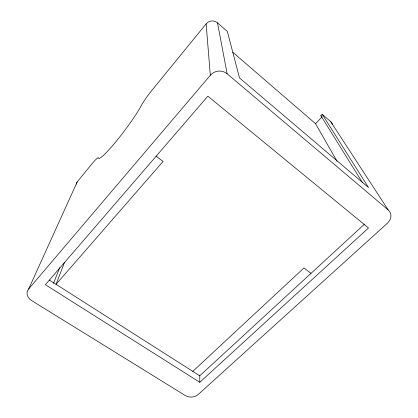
<?xml version="1.0" encoding="UTF-8"?>
<svg xmlns="http://www.w3.org/2000/svg" width="418" height="418" viewBox="0 0 418 418"><rect width="100%" height="100%" fill="white"/><g stroke="black" fill="none" stroke-linecap="round" stroke-linejoin="round"><path stroke-width="0.63" d="M64.445 262.525L56.054 284.329L163.083 161.437L155.977 156.06M53.535 283.357L59.727 267.588M322.179 114.255L330.753 121.742L388.202 209.951A10.967 9.081 -23.4 0 1 387.418 223.207L198.033 394.644A9.081 6.86 0.1 0 1 185.305 395.553L31.69 300.62A10.204 8.094 15.2 0 1 28.638 289.005L77.215 181.914L92.686 162.952A17.781 1.918 -53.6 0 1 98.382 157.717A37.317 4.065 -53 0 0 116.538 140.918A37.317 4.065 -53 0 0 141.911 104.422A18.909 2.163 -52.5 0 1 150.626 91.918L206.126 23.873A8.245 8.015 -81 0 1 217.485 22.833L227.355 31.454L239.519 77.936L368.53 187.536L322.179 114.255L320.841 115.64L362.5 182.682M28.638 289.005L210.327 75.297A11.897 11.662 -24.2 0 1 227.157 73.808L388.202 209.951M337.107 161.395L315.543 123.671L322.168 116.794M192.802 371.362L303.943 267.975L311.039 273.346M199.794 382.303L368.509 227.967L207.871 96.182L45.416 284.695L199.794 382.303L199.757 375.787L364.318 224.299M49.308 280.039L199.757 375.787M232.784 52.281L315.543 123.671M320.841 115.64L321.729 116.408M217.485 22.833L227.157 73.808M206.126 23.873L210.327 75.297M330.753 121.742A7.655 6.871 -31 0 1 332.655 124.763M76.107 184.145A7.252 6.354 20.2 0 1 77.215 181.914"/></g></svg>
